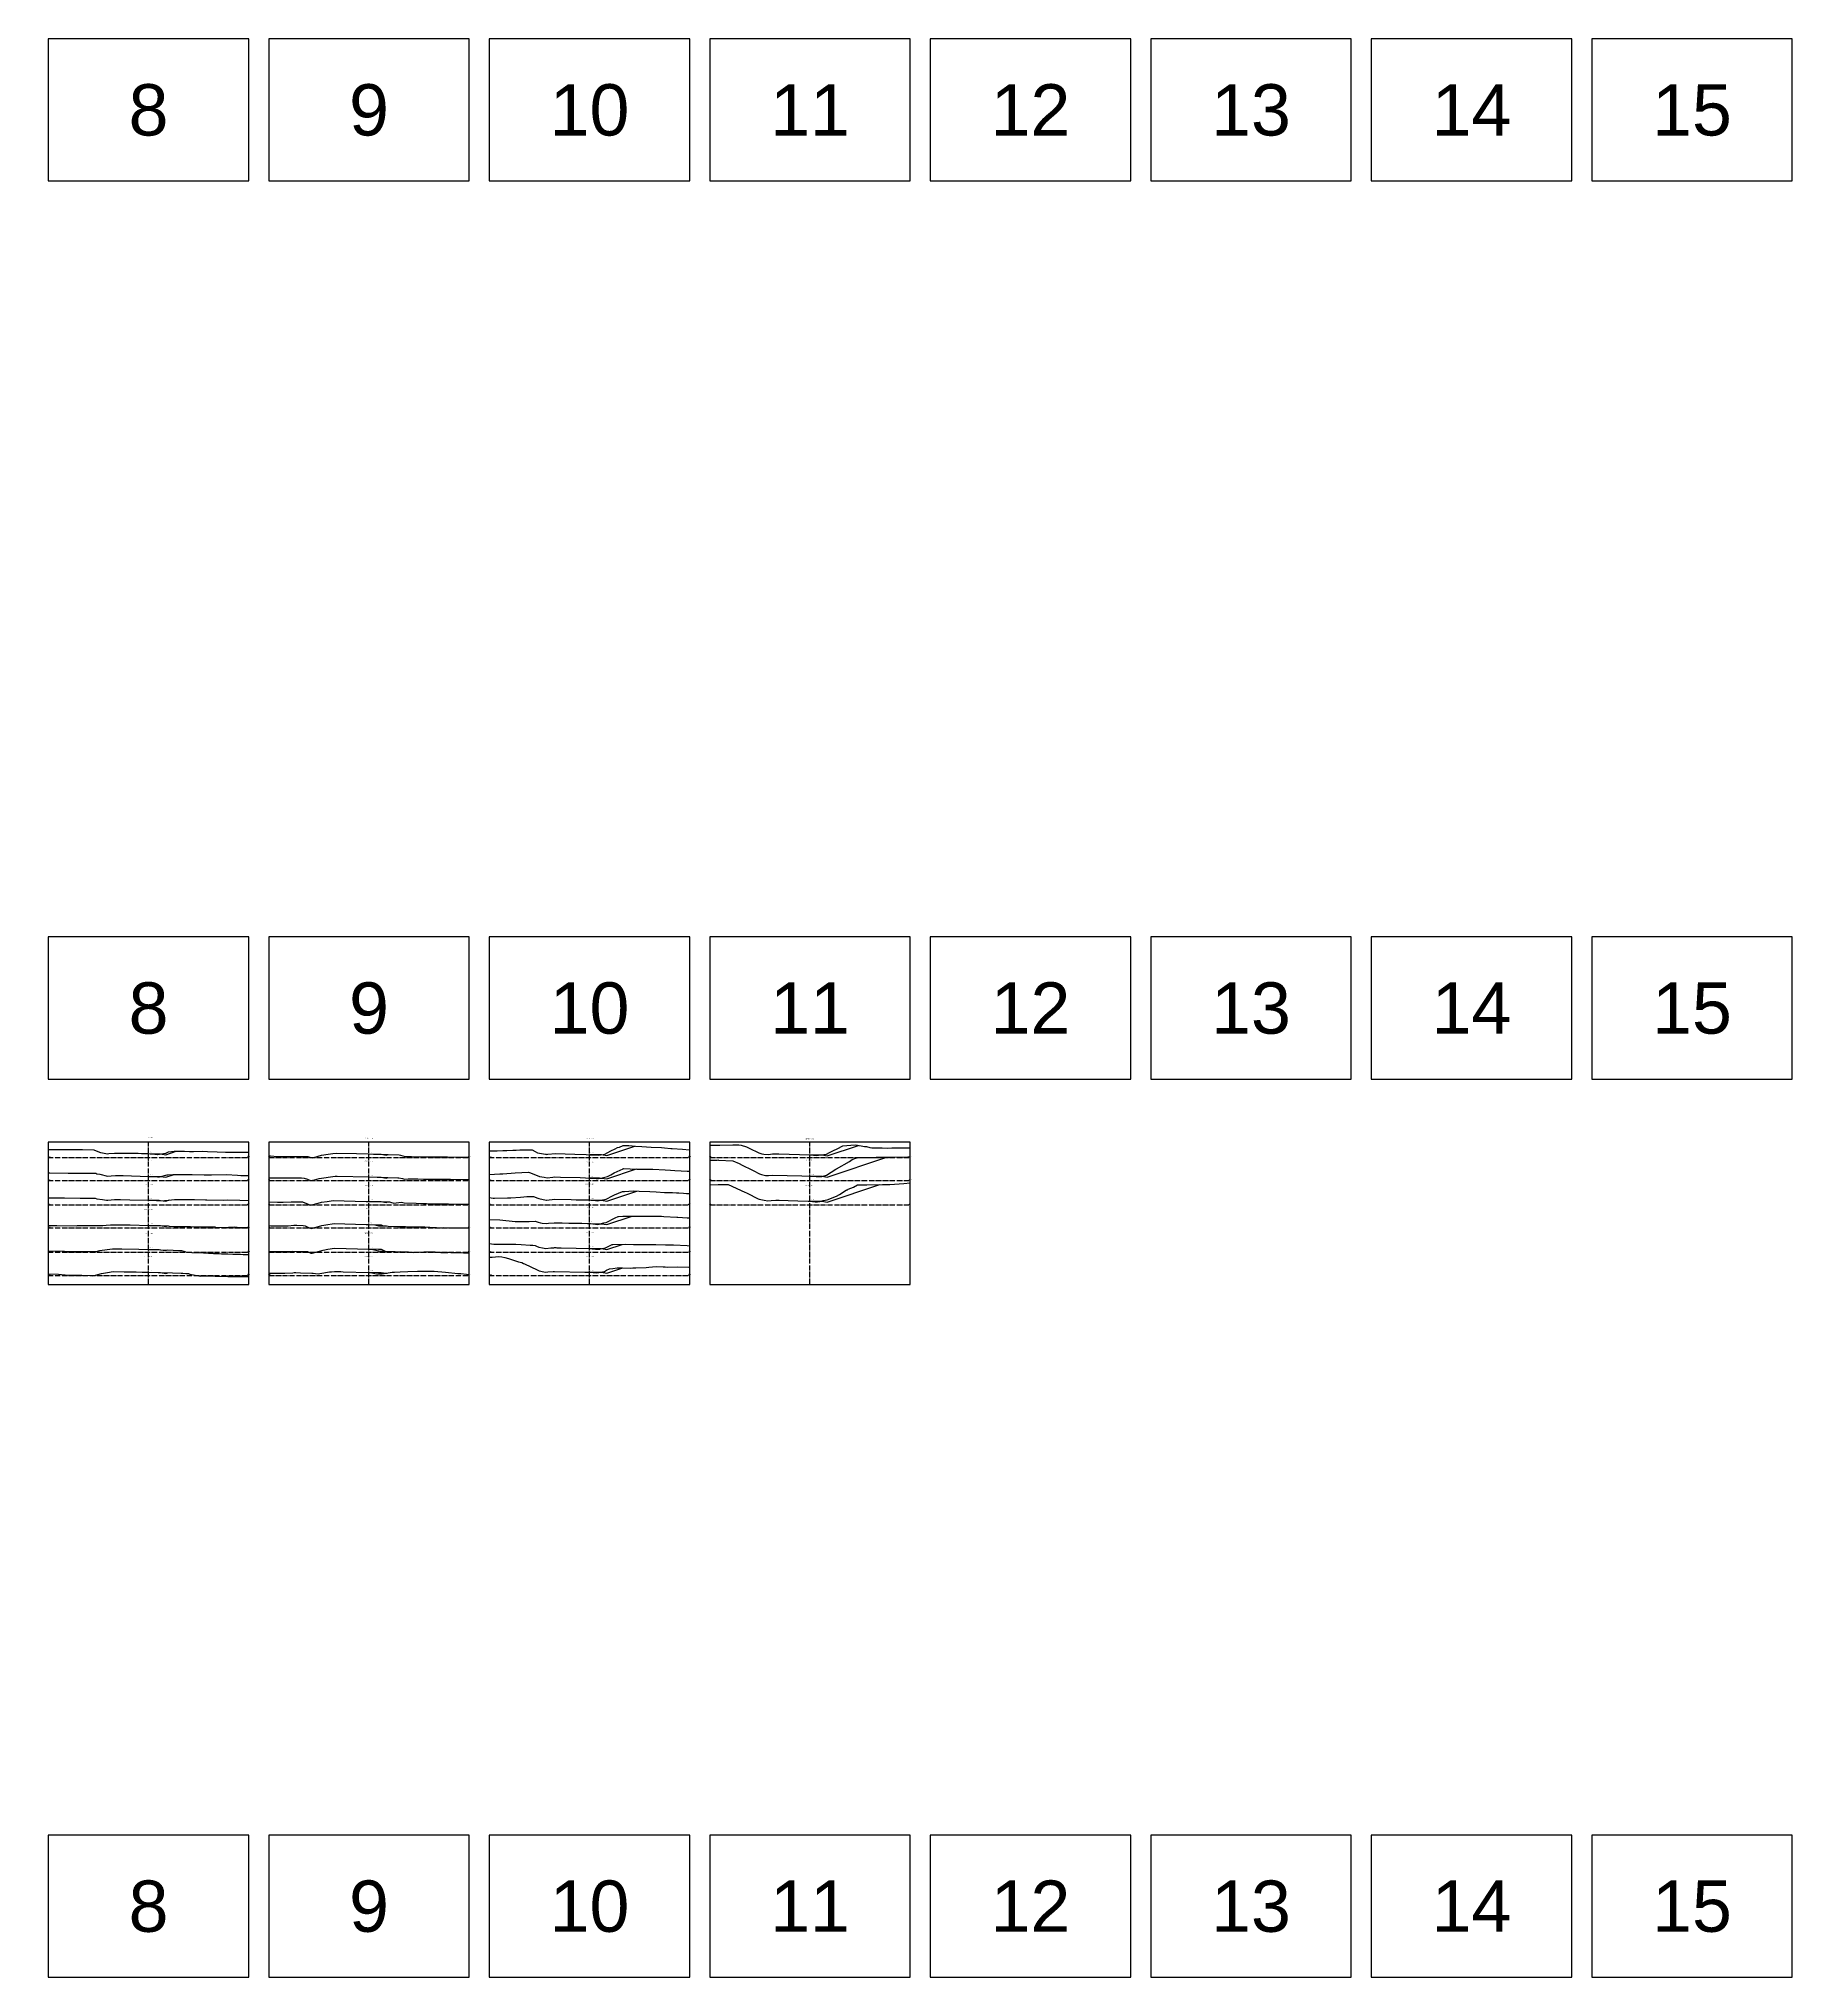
# Model space of a CAD drawing. Header units: metres. Extents: x 164066 to 165347, y 6228109 to 6230364.
# Drawn here: x 164664 to 165347, y 6229514 to 6230270 of the extents above; entities that cross this region are included whole.
import ezdxf
from ezdxf.enums import TextEntityAlignment as Align

# ---------------------------------------------------------------- set-up
doc = ezdxf.new("R2010")
doc.units = ezdxf.units.M
doc.header["$LTSCALE"] = 0.1
doc.linetypes.add('CENTRUMLINJE', pattern=[27, 20, -3, 1, -3])
doc.layers.get('DEFPOINTS').update_dxf_attribs({"color": 5})
for name, color, linetype in [('M-000', 7, 'Continuous'), ('M-372A', 3, 'Continuous'), ('M-374C', 6, 'Continuous'), ('M-378A', 7, 'CENTRUMLINJE'), ('M-378AT', 4, 'Continuous'), ('M-378B', 4, 'CENTRUMLINJE'), ('M-378BT', 4, 'Continuous'), ('T19202X', 4, 'Continuous')]:
    doc.layers.add(name, color=color, linetype=linetype)
doc.styles.add('ARIAL', font='ARIAL.TTF')
doc.styles.add('ISO35', font='ISO3098', dxfattribs={"height": 3.5})
doc.styles.add('P_ISO_25', font='ISO', dxfattribs={"height": 2.5})
doc.styles.add('P_ISO_30', font='ISO', dxfattribs={"height": 3})

# ---------------------------------------------------------------- blocks, each defined once
blk = doc.blocks.new('A$C5F4C3490')
at = {"layer": 'DEFPOINTS', "flags": 128}
for points in [[(0, -150), (78.1, -150), (78.1, -94.6), (0, -94.6), (0, -150)], [(85.91, -150), (164.01, -150), (164.01, -94.6), (85.91, -94.6), (85.91, -150)], [(171.82, -150), (249.92, -150), (249.92, -94.6), (171.82, -94.6), (171.82, -150)], [(257.73, -150), (335.83, -150), (335.83, -94.6), (257.73, -94.6), (257.73, -150)], [(343.64, -150), (421.74, -150), (421.74, -94.6), (343.64, -94.6), (343.64, -150)], [(429.55, -150), (507.65, -150), (507.65, -94.6), (429.55, -94.6), (429.55, -150)], [(515.46, -150), (593.56, -150), (593.56, -94.6), (515.46, -94.6), (515.46, -150)], [(601.37, -150), (679.47, -150), (679.47, -94.6), (601.37, -94.6), (601.37, -150)], [(687.28, -150), (765.38, -150), (765.38, -94.6), (687.28, -94.6), (687.28, -150)], [(773.19, -150), (851.29, -150), (851.29, -94.6), (773.19, -94.6), (773.19, -150)], [(859.1, -150), (937.2, -150), (937.2, -94.6), (859.1, -94.6), (859.1, -150)], [(945.01, -150), (1023.11, -150), (1023.11, -94.6), (945.01, -94.6), (945.01, -150)], [(1030.92, -150), (1109.02, -150), (1109.02, -94.6), (1030.92, -94.6), (1030.92, -150)], [(1116.83, -150), (1194.93, -150), (1194.93, -94.6), (1116.83, -94.6), (1116.83, -150)], [(1202.74, -150), (1280.84, -150), (1280.84, -94.6), (1202.74, -94.6), (1202.74, -150)]]:
    blk.add_lwpolyline(points, dxfattribs=at)
at = {"layer": 'DEFPOINTS', "style": 'ARIAL'}
for s, p in [('1', (39.05, -122.3)), ('2', (124.96, -122.3)), ('3', (210.87, -122.3)), ('4', (296.78, -122.3)), ('5', (382.69, -122.3)), ('6', (468.6, -122.3)), ('7', (554.51, -122.3)), ('8', (640.42, -122.3)), ('9', (726.33, -122.3)), ('10', (812.24, -122.3)), ('11', (898.15, -122.3)), ('12', (984.06, -122.3)), ('13', (1069.97, -122.3)), ('14', (1155.88, -122.3)), ('15', (1241.79, -122.3))]:
    blk.add_text(s, height=20, dxfattribs=at).set_placement(p, align=Align.MIDDLE_CENTER)

msp = doc.modelspace()

# ---------------------------------------------------------------- linework, layer by layer
at = {"layer": 'DEFPOINTS', "flags": 128}
for points in [[(164667.31, 6229864.15), (164745.41, 6229864.15), (164745.41, 6229919.55), (164667.31, 6229919.55), (164667.31, 6229864.15)], [(164753.22, 6229864.15), (164831.32, 6229864.15), (164831.32, 6229919.55), (164753.22, 6229919.55), (164753.22, 6229864.15)], [(164839.13, 6229864.15), (164917.23, 6229864.15), (164917.23, 6229919.55), (164839.13, 6229919.55), (164839.13, 6229864.15)], [(164925.04, 6229864.15), (165003.14, 6229864.15), (165003.14, 6229919.55), (164925.04, 6229919.55), (164925.04, 6229864.15)], [(165010.95, 6229864.15), (165089.05, 6229864.15), (165089.05, 6229919.55), (165010.95, 6229919.55), (165010.95, 6229864.15)], [(165096.86, 6229864.15), (165174.96, 6229864.15), (165174.96, 6229919.55), (165096.86, 6229919.55), (165096.86, 6229864.15)], [(165182.77, 6229864.15), (165260.87, 6229864.15), (165260.87, 6229919.55), (165182.77, 6229919.55), (165182.77, 6229864.15)], [(165268.68, 6229864.15), (165346.78, 6229864.15), (165346.78, 6229919.55), (165268.68, 6229919.55), (165268.68, 6229864.15)], [(164667.31, 6229514.15), (164745.41, 6229514.15), (164745.41, 6229569.55), (164667.31, 6229569.55), (164667.31, 6229514.15)], [(164753.22, 6229514.15), (164831.32, 6229514.15), (164831.32, 6229569.55), (164753.22, 6229569.55), (164753.22, 6229514.15)], [(164839.13, 6229514.15), (164917.23, 6229514.15), (164917.23, 6229569.55), (164839.13, 6229569.55), (164839.13, 6229514.15)], [(164925.04, 6229514.15), (165003.14, 6229514.15), (165003.14, 6229569.55), (164925.04, 6229569.55), (164925.04, 6229514.15)], [(165010.95, 6229514.15), (165089.05, 6229514.15), (165089.05, 6229569.55), (165010.95, 6229569.55), (165010.95, 6229514.15)], [(165096.86, 6229514.15), (165174.96, 6229514.15), (165174.96, 6229569.55), (165096.86, 6229569.55), (165096.86, 6229514.15)], [(165182.77, 6229514.15), (165260.87, 6229514.15), (165260.87, 6229569.55), (165182.77, 6229569.55), (165182.77, 6229514.15)], [(165268.68, 6229514.15), (165346.78, 6229514.15), (165346.78, 6229569.55), (165268.68, 6229569.55), (165268.68, 6229514.15)]]:
    msp.add_lwpolyline(points, dxfattribs=at)
at = {"layer": 'M-000'}
for points in [[(164667.31, 6229784.15), (164745.41, 6229784.15), (164745.41, 6229839.55), (164667.31, 6229839.55), (164667.31, 6229784.15)], [(164753.22, 6229784.15), (164831.32, 6229784.15), (164831.32, 6229839.55), (164753.22, 6229839.55), (164753.22, 6229784.15)], [(164839.13, 6229784.15), (164917.23, 6229784.15), (164917.23, 6229839.55), (164839.13, 6229839.55), (164839.13, 6229784.15)], [(164925.04, 6229784.15), (165003.14, 6229784.15), (165003.14, 6229839.55), (164925.04, 6229839.55), (164925.04, 6229784.15)]]:
    msp.add_lwpolyline(points, dxfattribs=at)
at = {"layer": 'M-372A', "color": 3, "linetype": 'Continuous'}
for points in [[(164667.26, 6229836.68), (164667.49, 6229836.68), (164667.61, 6229836.68), (164668.26, 6229836.68), (164678.29, 6229836.67), (164679.29, 6229836.71), (164680.61, 6229836.71), (164685.08, 6229836.59), (164687.3, 6229835.67), (164687.61, 6229835.56), (164687.76, 6229835.51), (164690.33, 6229835.02), (164690.95, 6229835.09), (164693.13, 6229835.34), (164696.01, 6229835.32), (164698.73, 6229835.29), (164699.92, 6229835.28), (164700.83, 6229835.24), (164702.36, 6229835.22), (164703.58, 6229835.2), (164705.95, 6229835.09), (164706.31, 6229835.09), (164707.02, 6229835.08), (164708.88, 6229834.89), (164709.72, 6229834.8), (164709.9, 6229834.78), (164713.01, 6229835.31), (164713.19, 6229835.34), (164713.34, 6229835.41), (164714.15, 6229835.8), (164716.4, 6229836.04), (164716.69, 6229836.05), (164717.92, 6229836.04), (164720.43, 6229836.01), (164722.34, 6229835.95), (164723.9, 6229835.95), (164727.35, 6229836.04), (164729.38, 6229835.97), (164733.09, 6229835.78), (164736.31, 6229835.68), (164738.8, 6229835.63), (164742, 6229835.63), (164743.07, 6229835.64), (164743.34, 6229835.64), (164744.34, 6229835.64), (164745.36, 6229835.63)], [(164839.08, 6229836.17), (164839.69, 6229836.17), (164842.23, 6229836.23), (164844.39, 6229836.38), (164846, 6229836.37), (164848.26, 6229836.43), (164849.59, 6229836.47), (164851.05, 6229836.58), (164851.83, 6229836.6), (164854.62, 6229836.53), (164855.55, 6229836.57), (164855.78, 6229836.54), (164857.05, 6229835.9), (164857.9, 6229835.46), (164861.01, 6229834.9), (164861.32, 6229834.83), (164861.61, 6229834.8), (164861.94, 6229834.83), (164864.88, 6229835.12), (164872.48, 6229834.93), (164876.86, 6229834.82), (164878.13, 6229834.69), (164878.16, 6229834.69), (164879.47, 6229834.57), (164881.53, 6229834.44), (164883.48, 6229834.77), (164884.19, 6229834.94), (164886.51, 6229836.17), (164888.17, 6229837.01), (164889.12, 6229837.44), (164889.85, 6229837.61), (164891.23, 6229838.25), (164893.54, 6229838.26), (164896.06, 6229838.01), (164898.6, 6229837.9), (164902.19, 6229837.67), (164906.23, 6229837.43), (164907.41, 6229837.39), (164909.84, 6229837.16), (164910.33, 6229837.1), (164914.4, 6229836.85), (164917.18, 6229836.57)], [(164924.99, 6229838.44), (164928.11, 6229838.42), (164928.18, 6229838.42), (164928.26, 6229838.42), (164928.97, 6229838.43), (164933.99, 6229838.49), (164936.3, 6229838.53), (164937.33, 6229838.46), (164939.35, 6229837.75), (164940.4, 6229837.22), (164944.12, 6229835.39), (164945.36, 6229835.04), (164946.16, 6229834.88), (164947.88, 6229834.77), (164949.51, 6229834.97), (164949.98, 6229834.99), (164950.14, 6229835.02), (164951.9, 6229834.98), (164964.04, 6229834.64), (164964.97, 6229834.62), (164965.47, 6229834.56), (164966.63, 6229834.39), (164968.27, 6229834.61), (164970.53, 6229834.92), (164971.72, 6229835.5), (164973.19, 6229836.27), (164974.64, 6229837.03), (164976.88, 6229838.17), (164980.01, 6229838.34), (164981.9, 6229838.51), (164985.36, 6229837.92), (164986.15, 6229837.86), (164987.45, 6229837.52), (164988.16, 6229837.39), (164988.9, 6229837.36), (164992.23, 6229837.32), (164994.43, 6229837.27), (164995.93, 6229837.33), (164996.63, 6229837.37), (165002.42, 6229837.41), (165003.09, 6229837.4)], [(164753.17, 6229834.24), (164753.79, 6229834.23), (164753.86, 6229834.22), (164756.65, 6229833.97), (164759.91, 6229833.98), (164760.32, 6229833.99), (164760.6, 6229833.98), (164764.42, 6229833.98), (164765.84, 6229833.97), (164768.44, 6229834), (164769.63, 6229833.65), (164770.39, 6229833.47), (164770.73, 6229833.58), (164773.74, 6229834.49), (164776.33, 6229834.87), (164778.21, 6229835.2), (164779.67, 6229835.28), (164787.36, 6229835.1), (164792.22, 6229834.98), (164793.98, 6229834.94), (164799.68, 6229834.77), (164804, 6229834.65), (164804.6, 6229834.47), (164806.38, 6229834.01), (164806.7, 6229833.96), (164808.77, 6229833.93), (164814.24, 6229833.88), (164818.28, 6229833.83), (164821.15, 6229833.82), (164822.83, 6229833.87), (164826.85, 6229833.78), (164828.03, 6229833.69), (164830.75, 6229833.67), (164831.27, 6229833.68)], [(164839.08, 6229826.93), (164843.22, 6229827.21), (164843.74, 6229827.27), (164844.45, 6229827.29), (164849.25, 6229827.61), (164854.46, 6229827.92), (164855.22, 6229827.58), (164858.75, 6229826.2), (164860.53, 6229825.89), (164861.62, 6229825.7), (164863.87, 6229825.96), (164864.57, 6229826.04), (164866.91, 6229825.99), (164874.52, 6229825.78), (164876.67, 6229825.67), (164878.13, 6229825.59), (164879.97, 6229825.49), (164880.88, 6229825.37), (164881.06, 6229825.34), (164883.17, 6229825.71), (164883.66, 6229825.8), (164885.15, 6229826.2), (164886.43, 6229826.87), (164887.84, 6229827.65), (164891.24, 6229829.24), (164891.29, 6229829.26), (164891.34, 6229829.26), (164891.47, 6229829.25), (164896.66, 6229829.11), (164901.27, 6229829.11), (164902.33, 6229829.09), (164902.86, 6229829.07), (164907.6, 6229828.75), (164909.77, 6229828.67), (164911.44, 6229828.57), (164913.93, 6229828.46), (164916.17, 6229828.25), (164917.18, 6229828.21)], [(164924.99, 6229832.61), (164927.68, 6229832.61), (164927.96, 6229832.6), (164928.22, 6229832.63), (164928.48, 6229832.6), (164934.08, 6229832.33), (164936.5, 6229831.28), (164937.6, 6229830.66), (164941.46, 6229828.8), (164942, 6229828.5), (164944.43, 6229827.21), (164944.77, 6229827.04), (164945.13, 6229826.97), (164946.76, 6229826.64), (164947.9, 6229826.57), (164949.52, 6229826.69), (164960.89, 6229826.43), (164964.04, 6229826.33), (164965.07, 6229826.3), (164966.53, 6229826.19), (164968.73, 6229826.23), (164969.22, 6229826.33), (164970.57, 6229826.69), (164974.19, 6229829.04), (164974.26, 6229829.09), (164974.36, 6229829.14), (164979.54, 6229832.06), (164980.57, 6229832.77), (164981.89, 6229833.29), (164983.11, 6229833.56), (164983.3, 6229833.56), (164983.39, 6229833.56), (164989.65, 6229833.65), (164989.98, 6229833.67), (164996.27, 6229833.73), (164997.14, 6229833.74), (165002.25, 6229833.87), (165003.09, 6229833.91)], [(164667.26, 6229827.6), (164667.91, 6229827.59), (164675, 6229827.55), (164675.02, 6229827.55), (164682.6, 6229827.52), (164684.98, 6229827.44), (164685.83, 6229827.48), (164686.21, 6229827.29), (164687.33, 6229827.08), (164690.43, 6229826.27), (164691.77, 6229826.42), (164693.54, 6229826.62), (164696.53, 6229826.55), (164706.31, 6229826.23), (164709.91, 6229826.11), (164710.58, 6229826.09), (164713.59, 6229826.83), (164713.93, 6229826.9), (164715.85, 6229826.97), (164716.85, 6229826.99), (164716.89, 6229826.99), (164716.94, 6229826.99), (164717, 6229826.99), (164717.6, 6229826.99), (164721.26, 6229826.99), (164721.64, 6229826.99), (164723.38, 6229826.95), (164727.98, 6229826.87), (164730.87, 6229826.8), (164736.78, 6229826.96), (164741.04, 6229826.74), (164742.3, 6229826.61), (164743.53, 6229826.59), (164744.57, 6229826.58), (164745.36, 6229826.57)], [(164753.17, 6229825.63), (164755.12, 6229825.62), (164759.44, 6229825.62), (164760.95, 6229825.63), (164765.95, 6229825.62), (164767.01, 6229825.6), (164768.31, 6229825.09), (164768.86, 6229824.86), (164769.77, 6229824.6), (164771.97, 6229825.16), (164772.86, 6229825.37), (164779.06, 6229826.29), (164779.19, 6229826.31), (164779.83, 6229826.3), (164792.22, 6229826.02), (164795.42, 6229825.95), (164803.55, 6229825.68), (164803.94, 6229825.67), (164805.33, 6229825.36), (164805.66, 6229825.28), (164806.16, 6229825.21), (164807.54, 6229825.31), (164811.31, 6229825.26), (164813.53, 6229825.17), (164819.44, 6229825.13), (164821.4, 6229825.1), (164823.85, 6229825.09), (164823.87, 6229825.09), (164824.02, 6229825.09), (164829.84, 6229824.99), (164830.4, 6229824.99), (164831.04, 6229824.96), (164831.27, 6229824.96)], [(164924.99, 6229822.96), (164928.3, 6229823.02), (164929.61, 6229823.04), (164932.19, 6229823.03), (164932.24, 6229823.01), (164938.68, 6229820.07), (164939.29, 6229819.77), (164939.55, 6229819.64), (164943.85, 6229817.55), (164944.23, 6229817.33), (164946.19, 6229816.92), (164947.66, 6229816.65), (164949.01, 6229816.81), (164950.73, 6229817), (164952.01, 6229816.93), (164955.57, 6229816.81), (164959.29, 6229816.7), (164963.36, 6229816.61), (164964.04, 6229816.55), (164966.13, 6229816.37), (164967.06, 6229816.31), (164967.97, 6229816.5), (164969.17, 6229816.8), (164970.81, 6229817.04), (164974.42, 6229818.59), (164975.59, 6229819.22), (164978.16, 6229820.81), (164978.5, 6229820.98), (164978.64, 6229821.05), (164978.95, 6229821.21), (164981.03, 6229822.07), (164982.53, 6229822.91), (164983.48, 6229822.93), (164984.78, 6229822.94), (164986.2, 6229822.99), (164992.39, 6229823.02), (164993.85, 6229823.04), (164995.15, 6229823.06), (165000.69, 6229823.52), (165003.09, 6229823.69)], [(164667.26, 6229817.89), (164669.75, 6229817.88), (164672.18, 6229817.87), (164673.56, 6229817.83), (164679.73, 6229817.81), (164682.28, 6229817.8), (164683.23, 6229817.78), (164685.54, 6229817.73), (164686.16, 6229817.49), (164688.43, 6229817.25), (164689.97, 6229817.02), (164690.25, 6229816.98), (164690.36, 6229816.96), (164690.47, 6229816.97), (164693.04, 6229817.26), (164695.43, 6229817.2), (164699.09, 6229817.12), (164706.31, 6229816.92), (164712.58, 6229816.76), (164712.67, 6229816.79), (164713.04, 6229816.86), (164716.45, 6229817.29), (164717.34, 6229817.19), (164717.68, 6229817.21), (164720.44, 6229817.22), (164721.85, 6229817.25), (164724.29, 6229817.25), (164728.52, 6229817.1), (164729.08, 6229817.06), (164735.72, 6229817.02), (164737.14, 6229817.08), (164741.94, 6229816.94), (164745.33, 6229816.79), (164745.36, 6229816.79)], [(164753.17, 6229816.3), (164756.56, 6229816.21), (164757.62, 6229816.17), (164758.79, 6229816.2), (164761.99, 6229816.31), (164766.33, 6229816.26), (164767.25, 6229815.92), (164768.27, 6229815.52), (164769.41, 6229815.05), (164769.95, 6229815.09), (164772.5, 6229815.77), (164773.74, 6229816.14), (164775.95, 6229816.46), (164778.24, 6229816.79), (164791.21, 6229816.47), (164792.22, 6229816.45), (164799.28, 6229816.3), (164800.23, 6229816.27), (164800.61, 6229816.17), (164801.89, 6229815.86), (164802.83, 6229815.95), (164803.86, 6229816.06), (164804.93, 6229816.18), (164805.98, 6229815.98), (164810.64, 6229815.81), (164813.44, 6229815.67), (164814.72, 6229815.63), (164817.19, 6229815.59), (164820.08, 6229815.51), (164823.21, 6229815.55), (164827.25, 6229815.46), (164829.28, 6229815.44), (164831.27, 6229815.42)], [(164839.08, 6229817.95), (164840.69, 6229817.79), (164841.22, 6229817.81), (164846.23, 6229817.85), (164847.53, 6229817.94), (164851.25, 6229818.11), (164852.58, 6229818.28), (164853.7, 6229818.37), (164856.42, 6229818.46), (164858.04, 6229817.73), (164858.46, 6229817.56), (164861.35, 6229817.03), (164861.36, 6229817.03), (164861.38, 6229817.03), (164864.68, 6229817.4), (164871.03, 6229817.2), (164873, 6229817.13), (164877.15, 6229817.06), (164878.13, 6229817.04), (164878.65, 6229817.03), (164879.64, 6229816.94), (164881.33, 6229816.74), (164882.54, 6229816.97), (164884.71, 6229817.37), (164887.11, 6229818.64), (164887.95, 6229819.05), (164891.07, 6229820.38), (164891.84, 6229820.41), (164895.17, 6229820.55), (164897.5, 6229820.46), (164901.63, 6229820.31), (164904.09, 6229820.17), (164907.38, 6229820.02), (164908.64, 6229820), (164910.5, 6229819.9), (164912.11, 6229819.89), (164912.93, 6229819.77), (164914.82, 6229819.67), (164915.91, 6229819.61), (164916.55, 6229819.57), (164917.18, 6229819.56)], [(164667.26, 6229807.13), (164667.99, 6229807.11), (164668.22, 6229807.11), (164668.45, 6229807.11), (164670.7, 6229807.09), (164678.36, 6229807.03), (164678.72, 6229807.05), (164685.12, 6229807.15), (164685.39, 6229807.13), (164685.78, 6229807.14), (164688.56, 6229807.05), (164689.85, 6229807.19), (164691.6, 6229807.3), (164692.53, 6229807.37), (164695.57, 6229807.34), (164699.27, 6229807.32), (164706.31, 6229807.15), (164709.21, 6229807.07), (164713.97, 6229806.95), (164714.44, 6229806.89), (164716.41, 6229806.65), (164717.91, 6229806.68), (164721.92, 6229806.67), (164722.7, 6229806.67), (164727.41, 6229806.6), (164731.73, 6229806.53), (164732.02, 6229806.52), (164732.25, 6229806.52), (164732.51, 6229806.5), (164736.68, 6229806.35), (164736.92, 6229806.36), (164737.47, 6229806.4), (164739.81, 6229806.57), (164740.91, 6229806.46), (164741.59, 6229806.36), (164745.36, 6229806.29)], [(164753.17, 6229807.04), (164753.96, 6229807.03), (164759.83, 6229806.98), (164760.51, 6229806.97), (164760.73, 6229806.98), (164763, 6229807.28), (164764.17, 6229807.21), (164766.66, 6229807.1), (164767.38, 6229806.94), (164768.7, 6229806.36), (164769.02, 6229806.21), (164769.83, 6229805.96), (164770.83, 6229806.22), (164773.93, 6229807.14), (164775.5, 6229807.34), (164778.73, 6229807.82), (164791.17, 6229807.48), (164792.22, 6229807.45), (164794.52, 6229807.39), (164795.01, 6229807.24), (164795.92, 6229807.03), (164799.03, 6229806.92), (164799.71, 6229806.87), (164803.52, 6229806.74), (164805.21, 6229806.72), (164806.46, 6229806.67), (164809.04, 6229806.59), (164810.33, 6229806.58), (164811.13, 6229806.54), (164812.01, 6229806.56), (164814.02, 6229806.52), (164816.02, 6229806.43), (164818.58, 6229806.26), (164819.47, 6229806.23), (164821.14, 6229806.32), (164824.39, 6229806.22), (164825.55, 6229806.14), (164827.42, 6229806.15), (164831.27, 6229806.2)], [(164839.08, 6229809.49), (164839.11, 6229809.49), (164839.14, 6229809.49), (164843.24, 6229809.24), (164849.17, 6229808.64), (164849.17, 6229808.64), (164849.18, 6229808.64), (164849.19, 6229808.64), (164854.65, 6229808.67), (164857.06, 6229808.78), (164858.12, 6229808.4), (164859.08, 6229808.18), (164859.75, 6229808.06), (164861.23, 6229807.82), (164862.24, 6229807.96), (164864.41, 6229808.2), (164867.54, 6229808.12), (164870.09, 6229808.06), (164872.34, 6229808.05), (164875.22, 6229807.97), (164877.39, 6229807.89), (164878, 6229807.88), (164878.13, 6229807.87), (164878.41, 6229807.87), (164878.62, 6229807.84), (164881.43, 6229807.52), (164883.75, 6229808.13), (164884.73, 6229808.32), (164888.19, 6229810.08), (164889.3, 6229810.62), (164889.45, 6229810.64), (164891.16, 6229810.74), (164894.63, 6229810.74), (164895.39, 6229810.72), (164898.61, 6229810.77), (164898.87, 6229810.76), (164899.41, 6229810.75), (164903.39, 6229810.69), (164903.54, 6229810.68), (164906.21, 6229810.67), (164907.14, 6229810.66), (164912.14, 6229810.33), (164912.32, 6229810.32), (164912.54, 6229810.31), (164916.29, 6229810.09), (164917.18, 6229810.02)], [(164839.08, 6229800.04), (164840.91, 6229799.87), (164841.09, 6229799.86), (164841.29, 6229799.86), (164841.41, 6229799.86), (164847.72, 6229799.78), (164849.42, 6229799.77), (164851.51, 6229799.68), (164855.11, 6229799.43), (164856.06, 6229799.37), (164856.96, 6229799.27), (164857.5, 6229798.98), (164858.42, 6229798.63), (164859.86, 6229798.37), (164860.54, 6229798.23), (164861.11, 6229798.15), (164863.17, 6229798.35), (164864.33, 6229798.44), (164864.57, 6229798.47), (164865.05, 6229798.46), (164865.47, 6229798.45), (164867.19, 6229798.4), (164872.96, 6229798.28), (164877.93, 6229798.17), (164878.13, 6229798.15), (164879.19, 6229798.05), (164880.45, 6229797.89), (164880.76, 6229797.86), (164881.59, 6229797.88), (164882.18, 6229797.9), (164882.4, 6229797.96), (164884.41, 6229798.4), (164887.04, 6229799.66), (164887.09, 6229799.68), (164887.13, 6229799.69), (164887.28, 6229799.69), (164892.36, 6229799.76), (164895.31, 6229799.75), (164899.14, 6229799.67), (164900.5, 6229799.71), (164902.43, 6229799.68), (164903.29, 6229799.65), (164903.99, 6229799.66), (164907.73, 6229799.61), (164910.96, 6229799.52), (164916.22, 6229799.26), (164917.18, 6229799.15)], [(164667.26, 6229797.23), (164673.61, 6229797.03), (164674.54, 6229797.01), (164675.49, 6229796.97), (164680.18, 6229796.95), (164683.73, 6229796.95), (164685.71, 6229796.92), (164686, 6229797), (164687.45, 6229797.37), (164690.24, 6229797.71), (164692.33, 6229797.96), (164693.04, 6229798.05), (164695.91, 6229797.99), (164702.61, 6229797.86), (164706.31, 6229797.76), (164716.02, 6229797.48), (164718.06, 6229797.35), (164719.2, 6229797.32), (164720.07, 6229797.05), (164721.21, 6229796.68), (164723.21, 6229796.54), (164727.79, 6229796.47), (164731.63, 6229796.22), (164733.94, 6229796.25), (164734.74, 6229796.1), (164737.28, 6229796.04), (164739.2, 6229795.91), (164740.81, 6229795.97), (164742.18, 6229795.88), (164743.25, 6229795.85), (164745.36, 6229795.85)], [(164753.17, 6229797), (164753.57, 6229797), (164757.06, 6229796.99), (164759.58, 6229796.99), (164761.16, 6229796.99), (164762.44, 6229797.04), (164766.24, 6229796.95), (164768.33, 6229796.92), (164768.79, 6229796.7), (164769.62, 6229796.33), (164769.92, 6229796.3), (164770.09, 6229796.38), (164774.37, 6229797.53), (164776.18, 6229797.83), (164778.79, 6229798.26), (164783.41, 6229798.13), (164792.22, 6229797.87), (164793.26, 6229797.84), (164794.91, 6229797.51), (164795.81, 6229797.25), (164796.07, 6229797.22), (164799.66, 6229796.98), (164802.47, 6229796.93), (164803.5, 6229796.87), (164804.35, 6229796.93), (164807.64, 6229796.8), (164809.74, 6229796.62), (164813.63, 6229796.81), (164815.97, 6229796.81), (164818.01, 6229796.77), (164819.55, 6229796.68), (164820.29, 6229796.61), (164822.99, 6229796.58), (164823.66, 6229796.66), (164824.12, 6229796.63), (164827.37, 6229796.56), (164829.12, 6229796.45), (164829.97, 6229796.5), (164830.22, 6229796.48), (164831.27, 6229796.48)], [(164839.08, 6229794.71), (164840.19, 6229794.8), (164842.83, 6229795.01), (164844.02, 6229794.88), (164845.17, 6229794.62), (164846.6, 6229794.26), (164850.49, 6229792.97), (164851.83, 6229792.62), (164852.45, 6229792.32), (164852.85, 6229792.13), (164857.8, 6229789.76), (164858.59, 6229789.38), (164860.38, 6229789.07), (164861.01, 6229788.96), (164861.93, 6229789.04), (164864.08, 6229789.11), (164864.5, 6229789.22), (164876.37, 6229788.97), (164877.25, 6229788.94), (164877.99, 6229788.89), (164878.13, 6229788.88), (164880.95, 6229788.67), (164881.43, 6229788.76), (164881.82, 6229788.82), (164884.08, 6229789.17), (164884.85, 6229789.65), (164885.96, 6229790.2), (164887.31, 6229790.36), (164888.96, 6229790.57), (164890.84, 6229790.59), (164894.09, 6229790.51), (164895.06, 6229790.59), (164896.23, 6229790.63), (164900.22, 6229790.77), (164901.33, 6229790.91), (164904.2, 6229791.13), (164906.87, 6229790.97), (164907.37, 6229790.96), (164907.7, 6229790.95), (164908.76, 6229790.9), (164912.5, 6229790.93), (164916.85, 6229790.81), (164917.18, 6229790.81)], [(164667.26, 6229788.2), (164671.26, 6229788.09), (164672.44, 6229787.94), (164673.84, 6229787.87), (164676.8, 6229787.8), (164678.99, 6229787.73), (164679.65, 6229787.72), (164680.43, 6229787.71), (164684.28, 6229787.61), (164684.71, 6229787.54), (164685.76, 6229787.78), (164688.08, 6229788.43), (164690.42, 6229788.78), (164692.64, 6229789.13), (164696.88, 6229789.04), (164701.58, 6229788.98), (164703.9, 6229788.93), (164706.31, 6229788.87), (164715.68, 6229788.64), (164719.06, 6229788.56), (164719.79, 6229788.53), (164720.93, 6229788.43), (164721.97, 6229788.33), (164722.5, 6229788.19), (164726.59, 6229787.41), (164727.35, 6229787.42), (164732.37, 6229787.35), (164733.67, 6229787.3), (164737.2, 6229787.23), (164738.1, 6229787.21), (164741.08, 6229787.22), (164742.05, 6229787.23), (164745.36, 6229787.27)], [(164753.17, 6229788.55), (164753.89, 6229788.58), (164756.97, 6229788.52), (164757.02, 6229788.52), (164757.04, 6229788.52), (164759.48, 6229788.52), (164762.58, 6229788.71), (164763.09, 6229788.75), (164763.76, 6229788.73), (164765.63, 6229788.7), (164770, 6229788.58), (164770.56, 6229788.58), (164771.38, 6229788.44), (164772.4, 6229788.23), (164773.1, 6229788.35), (164776.85, 6229788.99), (164777.63, 6229789.09), (164778.79, 6229789.18), (164781.24, 6229789.12), (164782.2, 6229789.09), (164792.22, 6229788.81), (164792.73, 6229788.8), (164795.13, 6229788.29), (164795.23, 6229788.28), (164795.29, 6229788.26), (164796.65, 6229788.29), (164797.16, 6229788.29), (164797.38, 6229788.29), (164801.26, 6229788.86), (164802.22, 6229788.85), (164804.4, 6229789.1), (164807.39, 6229789.13), (164811.22, 6229789.32), (164811.78, 6229789.35), (164811.9, 6229789.35), (164814.02, 6229789.33), (164816.95, 6229789.31), (164817.24, 6229789.31), (164817.59, 6229789.28), (164822.06, 6229788.94), (164826.83, 6229788.44), (164827.36, 6229788.42), (164828, 6229788.37), (164830.31, 6229788.13), (164831.27, 6229788.05)]]:
    msp.add_lwpolyline(points, dxfattribs=at)
at = {"layer": 'M-374C', "color": 6, "linetype": 'Continuous'}
for points in [[(164878.13, 6229834.82), (164878.13, 6229834.82), (164878.13, 6229834.82), (164878.13, 6229834.82), (164878.13, 6229834.82), (164878.13, 6229834.82), (164881.88, 6229834.73), (164882.38, 6229834.71), (164882.88, 6229834.7), (164884.88, 6229834.37), (164895.88, 6229838.03)], [(164964.04, 6229834.72), (164964.04, 6229834.72), (164964.04, 6229834.72), (164964.04, 6229834.72), (164964.04, 6229834.72), (164964.04, 6229834.72), (164967.79, 6229834.63), (164968.29, 6229834.62), (164968.79, 6229834.6), (164970.79, 6229834.27), (164982.98, 6229838.33)], [(164706.31, 6229835.13), (164706.31, 6229835.13), (164706.31, 6229835.13), (164706.31, 6229835.13), (164706.31, 6229835.13), (164706.31, 6229835.13), (164710.06, 6229835.04), (164710.56, 6229835.03), (164711.06, 6229835.02), (164713.06, 6229834.68), (164717.15, 6229836.04)], [(164792.22, 6229834.96), (164792.22, 6229834.96), (164792.22, 6229834.96), (164792.22, 6229834.96), (164792.22, 6229834.96), (164792.22, 6229834.96), (164795.97, 6229834.86), (164796.47, 6229834.85), (164796.97, 6229834.84), (164798.97, 6229834.5), (164799.76, 6229834.77)], [(164964.04, 6229826.45), (164964.04, 6229826.45), (164964.04, 6229826.45), (164964.04, 6229826.45), (164964.04, 6229826.45), (164964.04, 6229826.45), (164967.79, 6229826.35), (164968.29, 6229826.34), (164968.79, 6229826.33), (164970.79, 6229825.99), (164993.96, 6229833.71)], [(164706.31, 6229826.34), (164706.31, 6229826.34), (164706.31, 6229826.34), (164706.31, 6229826.34), (164706.31, 6229826.34), (164706.31, 6229826.34), (164710.06, 6229826.24), (164710.56, 6229826.23), (164711.06, 6229826.22), (164713.06, 6229825.89), (164716.35, 6229826.98)], [(164792.22, 6229826), (164792.22, 6229826), (164792.22, 6229826), (164792.22, 6229826), (164792.22, 6229826), (164792.22, 6229826), (164795.97, 6229825.91), (164796.47, 6229825.89), (164796.97, 6229825.88), (164798.97, 6229825.55), (164799.75, 6229825.81)], [(164878.13, 6229825.7), (164878.13, 6229825.7), (164878.13, 6229825.7), (164878.13, 6229825.7), (164878.13, 6229825.7), (164878.13, 6229825.7), (164881.88, 6229825.61), (164882.38, 6229825.6), (164882.88, 6229825.58), (164884.88, 6229825.25), (164896.49, 6229829.12)], [(164964.04, 6229816.64), (164964.04, 6229816.64), (164964.04, 6229816.64), (164964.04, 6229816.64), (164964.04, 6229816.64), (164964.04, 6229816.64), (164967.79, 6229816.55), (164968.29, 6229816.54), (164968.79, 6229816.52), (164970.79, 6229816.19), (164991.3, 6229823.02)], [(164706.31, 6229817.02), (164706.31, 6229817.02), (164706.31, 6229817.02), (164706.31, 6229817.02), (164706.31, 6229817.02), (164706.31, 6229817.02), (164710.06, 6229816.92), (164710.56, 6229816.91), (164711.06, 6229816.9), (164713.06, 6229816.56), (164714.52, 6229817.05)], [(164792.22, 6229816.52), (164792.22, 6229816.52), (164792.22, 6229816.52), (164792.22, 6229816.52), (164792.22, 6229816.52), (164792.22, 6229816.52), (164795.97, 6229816.42), (164796.47, 6229816.41), (164796.97, 6229816.4), (164798.97, 6229816.07), (164799.64, 6229816.29)], [(164878.13, 6229817.06), (164878.13, 6229817.06), (164878.13, 6229817.06), (164878.13, 6229817.06), (164878.13, 6229817.06), (164878.13, 6229817.06), (164881.88, 6229816.97), (164882.38, 6229816.95), (164882.88, 6229816.94), (164884.88, 6229816.61), (164896.56, 6229820.49)], [(164706.31, 6229807.17), (164706.31, 6229807.17), (164706.31, 6229807.17), (164706.31, 6229807.17), (164706.31, 6229807.17), (164706.31, 6229807.17), (164710.06, 6229807.07), (164710.56, 6229807.06), (164711.06, 6229807.05), (164713.06, 6229806.71), (164713.79, 6229806.95)], [(164792.22, 6229807.51), (164792.22, 6229807.51), (164792.22, 6229807.51), (164792.22, 6229807.51), (164792.22, 6229807.51), (164792.22, 6229807.51), (164795.97, 6229807.41), (164796.47, 6229807.4), (164796.97, 6229807.39), (164797.83, 6229806.96)], [(164878.13, 6229807.89), (164878.13, 6229807.89), (164878.13, 6229807.89), (164878.13, 6229807.89), (164878.13, 6229807.89), (164878.13, 6229807.89), (164881.88, 6229807.8), (164882.38, 6229807.78), (164882.88, 6229807.77), (164884.88, 6229807.44), (164894.78, 6229810.73)], [(164878.13, 6229798.19), (164878.13, 6229798.19), (164878.13, 6229798.19), (164878.13, 6229798.19), (164878.13, 6229798.19), (164878.13, 6229798.19), (164881.88, 6229798.1), (164882.38, 6229798.09), (164882.88, 6229798.08), (164884.88, 6229797.74), (164890.89, 6229799.74)], [(164706.31, 6229797.79), (164706.31, 6229797.79), (164706.31, 6229797.79), (164706.31, 6229797.79), (164706.31, 6229797.79), (164706.31, 6229797.79), (164710.06, 6229797.7), (164710.56, 6229797.68), (164711.06, 6229797.67), (164713.06, 6229797.34), (164713.69, 6229797.55)], [(164792.22, 6229797.97), (164792.22, 6229797.97), (164792.22, 6229797.97), (164792.22, 6229797.97), (164792.22, 6229797.97), (164792.22, 6229797.97), (164795.97, 6229797.88), (164796.47, 6229797.87), (164796.97, 6229797.85), (164798.57, 6229797.05)], [(164706.31, 6229788.89), (164706.31, 6229788.89), (164706.31, 6229788.89), (164706.31, 6229788.89), (164706.31, 6229788.89), (164706.31, 6229788.89), (164710.06, 6229788.79), (164710.56, 6229788.78), (164711.06, 6229788.77), (164713.06, 6229788.43), (164713.82, 6229788.68)], [(164792.22, 6229788.91), (164792.22, 6229788.91), (164792.22, 6229788.91), (164792.22, 6229788.91), (164792.22, 6229788.91), (164792.22, 6229788.91), (164795.97, 6229788.82), (164796.47, 6229788.8), (164796.97, 6229788.79), (164798.97, 6229788.46), (164799.34, 6229788.58)], [(164878.13, 6229788.97), (164878.13, 6229788.97), (164878.13, 6229788.97), (164878.13, 6229788.97), (164878.13, 6229788.97), (164878.13, 6229788.97), (164881.88, 6229788.88), (164882.38, 6229788.87), (164882.88, 6229788.85), (164884.88, 6229788.52), (164891.1, 6229790.59)]]:
    msp.add_lwpolyline(points, dxfattribs=at)
at = {"layer": 'M-378A'}
for p, q in [((164667.26, 6229833.65), (164745.36, 6229833.65)), ((164753.17, 6229833.65), (164831.27, 6229833.65)), ((164839.08, 6229833.65), (164917.18, 6229833.65)), ((164924.99, 6229833.65), (165003.09, 6229833.65)), ((164667.26, 6229824.65), (164745.36, 6229824.65)), ((164753.17, 6229824.65), (164831.27, 6229824.65)), ((164839.08, 6229824.65), (164917.18, 6229824.65)), ((164924.99, 6229824.65), (165003.09, 6229824.65)), ((164667.26, 6229815.15), (164745.36, 6229815.15)), ((164753.17, 6229815.15), (164831.27, 6229815.15)), ((164839.08, 6229815.15), (164917.18, 6229815.15)), ((164924.99, 6229815.15), (165003.09, 6229815.15)), ((164667.26, 6229806.15), (164745.36, 6229806.15)), ((164753.17, 6229806.15), (164831.27, 6229806.15)), ((164839.08, 6229806.15), (164917.18, 6229806.15)), ((164667.26, 6229796.65), (164745.36, 6229796.65)), ((164753.17, 6229796.65), (164831.27, 6229796.65)), ((164839.08, 6229796.65), (164917.18, 6229796.65)), ((164667.26, 6229787.65), (164745.36, 6229787.65)), ((164753.17, 6229787.65), (164831.27, 6229787.65)), ((164839.08, 6229787.65), (164917.18, 6229787.65))]:
    msp.add_line(p, q, dxfattribs=at)
at = {"layer": 'M-378AT'}
for p, q in [((164667.56, 6229833.95), (164667.36, 6229833.95)), ((164667.46, 6229833.65), (164667.36, 6229833.85)), ((164667.56, 6229833.85), (164667.36, 6229833.85)), ((164667.46, 6229834.05), (164667.46, 6229833.85)), ((164667.46, 6229833.65), (164667.56, 6229833.85)), ((164745.26, 6229833.95), (164745.06, 6229833.95)), ((164745.16, 6229833.65), (164745.06, 6229833.85)), ((164745.26, 6229833.85), (164745.06, 6229833.85)), ((164745.16, 6229834.05), (164745.16, 6229833.85)), ((164745.16, 6229833.65), (164745.26, 6229833.85)), ((164753.47, 6229833.95), (164753.27, 6229833.95)), ((164753.37, 6229833.65), (164753.27, 6229833.85)), ((164753.47, 6229833.85), (164753.27, 6229833.85)), ((164753.37, 6229834.05), (164753.37, 6229833.85)), ((164753.37, 6229833.65), (164753.47, 6229833.85)), ((164831.17, 6229833.95), (164830.97, 6229833.95)), ((164831.07, 6229833.65), (164830.97, 6229833.85)), ((164831.17, 6229833.85), (164830.97, 6229833.85)), ((164831.07, 6229834.05), (164831.07, 6229833.85)), ((164831.07, 6229833.65), (164831.17, 6229833.85)), ((164839.38, 6229833.95), (164839.18, 6229833.95)), ((164839.28, 6229833.65), (164839.18, 6229833.85)), ((164839.38, 6229833.85), (164839.18, 6229833.85)), ((164839.28, 6229834.05), (164839.28, 6229833.85)), ((164839.28, 6229833.65), (164839.38, 6229833.85)), ((164917.08, 6229833.95), (164916.88, 6229833.95)), ((164916.98, 6229833.65), (164916.88, 6229833.85)), ((164917.08, 6229833.85), (164916.88, 6229833.85)), ((164916.98, 6229834.05), (164916.98, 6229833.85)), ((164916.98, 6229833.65), (164917.08, 6229833.85)), ((164925.29, 6229833.95), (164925.09, 6229833.95)), ((164925.19, 6229833.65), (164925.09, 6229833.85)), ((164925.29, 6229833.85), (164925.09, 6229833.85)), ((164925.19, 6229834.05), (164925.19, 6229833.85)), ((164925.19, 6229833.65), (164925.29, 6229833.85)), ((165002.99, 6229833.95), (165002.79, 6229833.95)), ((165002.89, 6229833.65), (165002.79, 6229833.85)), ((165002.99, 6229833.85), (165002.79, 6229833.85)), ((165002.89, 6229834.05), (165002.89, 6229833.85)), ((165002.89, 6229833.65), (165002.99, 6229833.85)), ((164667.56, 6229824.95), (164667.36, 6229824.95)), ((164667.46, 6229824.65), (164667.36, 6229824.85)), ((164667.56, 6229824.85), (164667.36, 6229824.85)), ((164667.46, 6229825.05), (164667.46, 6229824.85)), ((164667.46, 6229824.65), (164667.56, 6229824.85)), ((164745.26, 6229824.95), (164745.06, 6229824.95)), ((164745.16, 6229824.65), (164745.06, 6229824.85)), ((164745.26, 6229824.85), (164745.06, 6229824.85)), ((164745.16, 6229825.05), (164745.16, 6229824.85)), ((164745.16, 6229824.65), (164745.26, 6229824.85)), ((164753.47, 6229824.95), (164753.27, 6229824.95)), ((164753.37, 6229824.65), (164753.27, 6229824.85)), ((164753.47, 6229824.85), (164753.27, 6229824.85)), ((164753.37, 6229825.05), (164753.37, 6229824.85)), ((164753.37, 6229824.65), (164753.47, 6229824.85)), ((164831.17, 6229824.95), (164830.97, 6229824.95)), ((164831.07, 6229824.65), (164830.97, 6229824.85)), ((164831.17, 6229824.85), (164830.97, 6229824.85)), ((164831.07, 6229825.05), (164831.07, 6229824.85)), ((164831.07, 6229824.65), (164831.17, 6229824.85)), ((164839.38, 6229824.95), (164839.18, 6229824.95)), ((164839.28, 6229824.65), (164839.18, 6229824.85)), ((164839.38, 6229824.85), (164839.18, 6229824.85)), ((164839.28, 6229825.05), (164839.28, 6229824.85)), ((164839.28, 6229824.65), (164839.38, 6229824.85)), ((164917.08, 6229824.95), (164916.88, 6229824.95)), ((164916.98, 6229824.65), (164916.88, 6229824.85)), ((164917.08, 6229824.85), (164916.88, 6229824.85)), ((164916.98, 6229825.05), (164916.98, 6229824.85)), ((164916.98, 6229824.65), (164917.08, 6229824.85)), ((164925.29, 6229824.95), (164925.09, 6229824.95)), ((164925.19, 6229824.65), (164925.09, 6229824.85)), ((164925.29, 6229824.85), (164925.09, 6229824.85)), ((164925.19, 6229825.05), (164925.19, 6229824.85)), ((164925.19, 6229824.65), (164925.29, 6229824.85)), ((165002.99, 6229824.95), (165002.79, 6229824.95)), ((165002.89, 6229824.65), (165002.79, 6229824.85)), ((165002.99, 6229824.85), (165002.79, 6229824.85)), ((165002.89, 6229825.05), (165002.89, 6229824.85)), ((165002.89, 6229824.65), (165002.99, 6229824.85)), ((164667.56, 6229815.45), (164667.36, 6229815.45)), ((164667.46, 6229815.15), (164667.36, 6229815.35)), ((164667.56, 6229815.35), (164667.36, 6229815.35)), ((164667.46, 6229815.55), (164667.46, 6229815.35)), ((164667.46, 6229815.15), (164667.56, 6229815.35)), ((164745.26, 6229815.45), (164745.06, 6229815.45)), ((164745.16, 6229815.15), (164745.06, 6229815.35)), ((164745.26, 6229815.35), (164745.06, 6229815.35)), ((164745.16, 6229815.55), (164745.16, 6229815.35)), ((164745.16, 6229815.15), (164745.26, 6229815.35)), ((164753.47, 6229815.45), (164753.27, 6229815.45)), ((164753.37, 6229815.15), (164753.27, 6229815.35)), ((164753.47, 6229815.35), (164753.27, 6229815.35)), ((164753.37, 6229815.55), (164753.37, 6229815.35)), ((164753.37, 6229815.15), (164753.47, 6229815.35)), ((164831.17, 6229815.45), (164830.97, 6229815.45)), ((164831.07, 6229815.15), (164830.97, 6229815.35)), ((164831.17, 6229815.35), (164830.97, 6229815.35)), ((164831.07, 6229815.55), (164831.07, 6229815.35)), ((164831.07, 6229815.15), (164831.17, 6229815.35)), ((164839.38, 6229815.45), (164839.18, 6229815.45)), ((164839.28, 6229815.15), (164839.18, 6229815.35)), ((164839.38, 6229815.35), (164839.18, 6229815.35)), ((164839.28, 6229815.55), (164839.28, 6229815.35)), ((164839.28, 6229815.15), (164839.38, 6229815.35)), ((164917.08, 6229815.45), (164916.88, 6229815.45)), ((164916.98, 6229815.15), (164916.88, 6229815.35)), ((164917.08, 6229815.35), (164916.88, 6229815.35)), ((164916.98, 6229815.55), (164916.98, 6229815.35)), ((164916.98, 6229815.15), (164917.08, 6229815.35)), ((164925.29, 6229815.45), (164925.09, 6229815.45)), ((164925.19, 6229815.15), (164925.09, 6229815.35)), ((164925.29, 6229815.35), (164925.09, 6229815.35)), ((164925.19, 6229815.55), (164925.19, 6229815.35)), ((164925.19, 6229815.15), (164925.29, 6229815.35)), ((165002.99, 6229815.45), (165002.79, 6229815.45)), ((165002.89, 6229815.15), (165002.79, 6229815.35)), ((165002.99, 6229815.35), (165002.79, 6229815.35)), ((165002.89, 6229815.55), (165002.89, 6229815.35)), ((165002.89, 6229815.15), (165002.99, 6229815.35)), ((164667.46, 6229806.55), (164667.46, 6229806.35)), ((164745.16, 6229806.55), (164745.16, 6229806.35)), ((164753.37, 6229806.55), (164753.37, 6229806.35)), ((164831.07, 6229806.55), (164831.07, 6229806.35)), ((164839.28, 6229806.55), (164839.28, 6229806.35)), ((164916.98, 6229806.55), (164916.98, 6229806.35)), ((164667.56, 6229806.45), (164667.36, 6229806.45)), ((164667.46, 6229806.15), (164667.36, 6229806.35)), ((164667.56, 6229806.35), (164667.36, 6229806.35)), ((164667.46, 6229806.15), (164667.56, 6229806.35)), ((164745.26, 6229806.45), (164745.06, 6229806.45)), ((164745.16, 6229806.15), (164745.06, 6229806.35)), ((164745.26, 6229806.35), (164745.06, 6229806.35)), ((164745.16, 6229806.15), (164745.26, 6229806.35)), ((164753.47, 6229806.45), (164753.27, 6229806.45)), ((164753.37, 6229806.15), (164753.27, 6229806.35)), ((164753.47, 6229806.35), (164753.27, 6229806.35)), ((164753.37, 6229806.15), (164753.47, 6229806.35)), ((164831.17, 6229806.45), (164830.97, 6229806.45)), ((164831.07, 6229806.15), (164830.97, 6229806.35)), ((164831.17, 6229806.35), (164830.97, 6229806.35)), ((164831.07, 6229806.15), (164831.17, 6229806.35)), ((164839.38, 6229806.45), (164839.18, 6229806.45)), ((164839.28, 6229806.15), (164839.18, 6229806.35)), ((164839.38, 6229806.35), (164839.18, 6229806.35)), ((164839.28, 6229806.15), (164839.38, 6229806.35)), ((164917.08, 6229806.45), (164916.88, 6229806.45)), ((164916.98, 6229806.15), (164916.88, 6229806.35)), ((164917.08, 6229806.35), (164916.88, 6229806.35)), ((164916.98, 6229806.15), (164917.08, 6229806.35)), ((164667.56, 6229796.95), (164667.36, 6229796.95)), ((164667.46, 6229796.65), (164667.36, 6229796.85)), ((164667.56, 6229796.85), (164667.36, 6229796.85)), ((164667.46, 6229797.05), (164667.46, 6229796.85)), ((164667.46, 6229796.65), (164667.56, 6229796.85)), ((164745.26, 6229796.95), (164745.06, 6229796.95)), ((164745.16, 6229796.65), (164745.06, 6229796.85)), ((164745.26, 6229796.85), (164745.06, 6229796.85)), ((164745.16, 6229797.05), (164745.16, 6229796.85)), ((164745.16, 6229796.65), (164745.26, 6229796.85)), ((164753.47, 6229796.95), (164753.27, 6229796.95)), ((164753.37, 6229796.65), (164753.27, 6229796.85)), ((164753.47, 6229796.85), (164753.27, 6229796.85)), ((164753.37, 6229797.05), (164753.37, 6229796.85)), ((164753.37, 6229796.65), (164753.47, 6229796.85)), ((164831.17, 6229796.95), (164830.97, 6229796.95)), ((164831.07, 6229796.65), (164830.97, 6229796.85)), ((164831.17, 6229796.85), (164830.97, 6229796.85)), ((164831.07, 6229797.05), (164831.07, 6229796.85)), ((164831.07, 6229796.65), (164831.17, 6229796.85)), ((164839.38, 6229796.95), (164839.18, 6229796.95)), ((164839.28, 6229796.65), (164839.18, 6229796.85)), ((164839.38, 6229796.85), (164839.18, 6229796.85)), ((164839.28, 6229797.05), (164839.28, 6229796.85)), ((164839.28, 6229796.65), (164839.38, 6229796.85)), ((164917.08, 6229796.95), (164916.88, 6229796.95)), ((164916.98, 6229796.65), (164916.88, 6229796.85)), ((164917.08, 6229796.85), (164916.88, 6229796.85)), ((164916.98, 6229797.05), (164916.98, 6229796.85)), ((164916.98, 6229796.65), (164917.08, 6229796.85)), ((164667.56, 6229787.95), (164667.36, 6229787.95)), ((164667.46, 6229787.65), (164667.36, 6229787.85)), ((164667.56, 6229787.85), (164667.36, 6229787.85)), ((164667.46, 6229788.05), (164667.46, 6229787.85)), ((164667.46, 6229787.65), (164667.56, 6229787.85)), ((164745.26, 6229787.95), (164745.06, 6229787.95)), ((164745.16, 6229787.65), (164745.06, 6229787.85)), ((164745.26, 6229787.85), (164745.06, 6229787.85)), ((164745.16, 6229788.05), (164745.16, 6229787.85)), ((164745.16, 6229787.65), (164745.26, 6229787.85)), ((164753.47, 6229787.95), (164753.27, 6229787.95)), ((164753.37, 6229787.65), (164753.27, 6229787.85)), ((164753.47, 6229787.85), (164753.27, 6229787.85)), ((164753.37, 6229788.05), (164753.37, 6229787.85)), ((164753.37, 6229787.65), (164753.47, 6229787.85)), ((164831.17, 6229787.95), (164830.97, 6229787.95)), ((164831.07, 6229787.65), (164830.97, 6229787.85)), ((164831.17, 6229787.85), (164830.97, 6229787.85)), ((164831.07, 6229788.05), (164831.07, 6229787.85)), ((164831.07, 6229787.65), (164831.17, 6229787.85)), ((164839.38, 6229787.95), (164839.18, 6229787.95)), ((164839.28, 6229787.65), (164839.18, 6229787.85)), ((164839.38, 6229787.85), (164839.18, 6229787.85)), ((164839.28, 6229788.05), (164839.28, 6229787.85)), ((164839.28, 6229787.65), (164839.38, 6229787.85)), ((164917.08, 6229787.95), (164916.88, 6229787.95)), ((164916.98, 6229787.65), (164916.88, 6229787.85)), ((164917.08, 6229787.85), (164916.88, 6229787.85)), ((164916.98, 6229788.05), (164916.98, 6229787.85)), ((164916.98, 6229787.65), (164917.08, 6229787.85))]:
    msp.add_line(p, q, dxfattribs=at)
at = {"layer": 'M-378B', "linetype": 'CENTRUMLINJE'}
for p, q in [((164706.31, 6229784.15), (164706.31, 6229839.55)), ((164792.22, 6229784.15), (164792.22, 6229839.55)), ((164878.13, 6229784.15), (164878.13, 6229839.55)), ((164964.04, 6229784.15), (164964.04, 6229839.55))]:
    msp.add_line(p, q, dxfattribs=at)
at = {"layer": 'T19202X'}
for centre in [(164706.31, 6229834.15), (164792.22, 6229832.65), (164878.13, 6229831.65), (164964.04, 6229833.65), (164706.31, 6229825.15), (164792.22, 6229823.65), (164878.13, 6229822.15), (164964.04, 6229825.15), (164706.31, 6229815.65), (164792.22, 6229814.15), (164964.04, 6229815.65), (164878.13, 6229813.15), (164706.31, 6229805.15), (164792.22, 6229805.15), (164878.13, 6229804.65), (164706.31, 6229794.65), (164792.22, 6229795.65), (164878.13, 6229796.65), (164706.31, 6229786.15), (164792.22, 6229786.15), (164878.13, 6229787.65)]:
    msp.add_circle(centre, 0.001, dxfattribs=at)

# ---------------------------------------------------------------- block references
msp.add_blockref('A$C5F4C3490', (164065.94, 6230364.15))

# ---------------------------------------------------------------- texts
at = {"layer": 'DEFPOINTS', "style": 'ARIAL'}
for s, p in [('8', (164706.36, 6229891.85)), ('9', (164792.27, 6229891.85)), ('10', (164878.18, 6229891.85)), ('11', (164964.09, 6229891.85)), ('12', (165050, 6229891.85)), ('13', (165135.91, 6229891.85)), ('14', (165221.82, 6229891.85)), ('15', (165307.73, 6229891.85)), ('8', (164706.36, 6229541.85)), ('9', (164792.27, 6229541.85)), ('10', (164878.18, 6229541.85)), ('11', (164964.09, 6229541.85)), ('12', (165050, 6229541.85)), ('13', (165135.91, 6229541.85)), ('14', (165221.82, 6229541.85)), ('15', (165307.73, 6229541.85))]:
    msp.add_text(s, height=20, dxfattribs=at).set_placement(p, align=Align.MIDDLE_CENTER)
at = {"layer": 'M-378AT', "style": 'ISO35'}
for s, p in [('55', (164667.66, 6229833.8)), ('55', (164745.36, 6229833.8)), ('56', (164753.57, 6229833.8)), ('56', (164831.27, 6229833.8)), ('56', (164839.48, 6229833.8)), ('56', (164917.18, 6229833.8)), ('55', (164925.39, 6229833.8)), ('55', (165003.09, 6229833.8)), ('55', (164667.66, 6229824.8)), ('55', (164745.36, 6229824.8)), ('56', (164753.57, 6229824.8)), ('56', (164831.27, 6229824.8)), ('56', (164839.48, 6229824.8)), ('56', (164917.18, 6229824.8)), ('54', (164925.39, 6229824.8)), ('54', (165003.09, 6229824.8)), ('55', (164667.66, 6229815.3)), ('55', (164745.36, 6229815.3)), ('56', (164753.57, 6229815.3)), ('56', (164831.27, 6229815.3)), ('55', (164839.48, 6229815.3)), ('55', (164917.18, 6229815.3)), ('54', (164925.39, 6229815.3)), ('54', (165003.09, 6229815.3)), ('56', (164667.66, 6229806.3)), ('56', (164745.36, 6229806.3)), ('56', (164753.57, 6229806.3)), ('56', (164831.27, 6229806.3)), ('55', (164839.48, 6229806.3)), ('55', (164917.18, 6229806.3)), ('56', (164667.66, 6229796.8)), ('56', (164745.36, 6229796.8)), ('56', (164753.57, 6229796.8)), ('56', (164831.27, 6229796.8)), ('55', (164839.48, 6229796.8)), ('55', (164917.18, 6229796.8)), ('56', (164667.66, 6229787.8)), ('56', (164745.36, 6229787.8)), ('56', (164753.57, 6229787.8)), ('56', (164831.27, 6229787.8)), ('55', (164839.48, 6229787.8)), ('55', (164917.18, 6229787.8))]:
    msp.add_text(s, height=0.35, dxfattribs=at).set_placement(p)
at = {"layer": 'M-378BT', "style": 'P_ISO_30'}
for s, p in [('SEKTION 10/000', (164706.31, 6229841.13)), ('SEKTION 10/120', (164792.22, 6229840.96)), ('SEKTION 10/240', (164878.13, 6229840.82)), ('SEKTION 10/360', (164964.04, 6229840.72)), ('SEKTION 10/020', (164706.31, 6229832.34)), ('SEKTION 10/140', (164792.22, 6229832)), ('SEKTION 10/260', (164878.13, 6229831.7)), ('SEKTION 10/380', (164964.04, 6229832.45)), ('SEKTION 10/040', (164706.31, 6229823.02)), ('SEKTION 10/160', (164792.22, 6229822.52)), ('SEKTION 10/280', (164878.13, 6229823.06)), ('SEKTION 10/400', (164964.04, 6229822.64)), ('SEKTION 10/300', (164878.13, 6229813.89)), ('SEKTION 10/060', (164706.31, 6229813.17)), ('SEKTION 10/180', (164792.22, 6229813.51)), ('SEKTION 10/080', (164706.31, 6229803.79)), ('SEKTION 10/200', (164792.22, 6229803.97)), ('SEKTION 10/320', (164878.13, 6229804.19)), ('SEKTION 10/100', (164706.31, 6229794.89)), ('SEKTION 10/220', (164792.22, 6229794.91)), ('SEKTION 10/340', (164878.13, 6229794.97))]:
    msp.add_text(s, height=0.3, dxfattribs=at).set_placement(p, align=Align.CENTER)
at = {"layer": 'M-378BT', "style": 'P_ISO_25'}
for s, p in [('+56,48', (164706.81, 6229835.63)), ('+57,3', (164792.72, 6229835.46)), ('+57,17', (164878.63, 6229835.32)), ('+56,07', (164964.54, 6229835.22)), ('+56,68', (164706.81, 6229826.84)), ('+57,35', (164792.72, 6229826.5)), ('+57,05', (164878.63, 6229826.2)), ('+55,79', (164964.54, 6229826.95)), ('+56,86', (164706.81, 6229817.52)), ('+57,36', (164792.72, 6229817.02)), ('+56,91', (164878.63, 6229817.56)), ('+55,49', (164964.54, 6229817.14)), ('+57,01', (164706.81, 6229807.67)), ('+57,35', (164792.72, 6229808.01)), ('+56,74', (164878.63, 6229808.39)), ('+56,54', (164878.63, 6229798.69)), ('+57,14', (164706.81, 6229798.29)), ('+57,32', (164792.72, 6229798.47)), ('+57,23', (164706.81, 6229789.39)), ('+57,25', (164792.72, 6229789.41)), ('+56,32', (164878.63, 6229789.47))]:
    msp.add_text(s, height=0.25, dxfattribs=at).set_placement(p)

doc.saveas('drawing.dxf')
